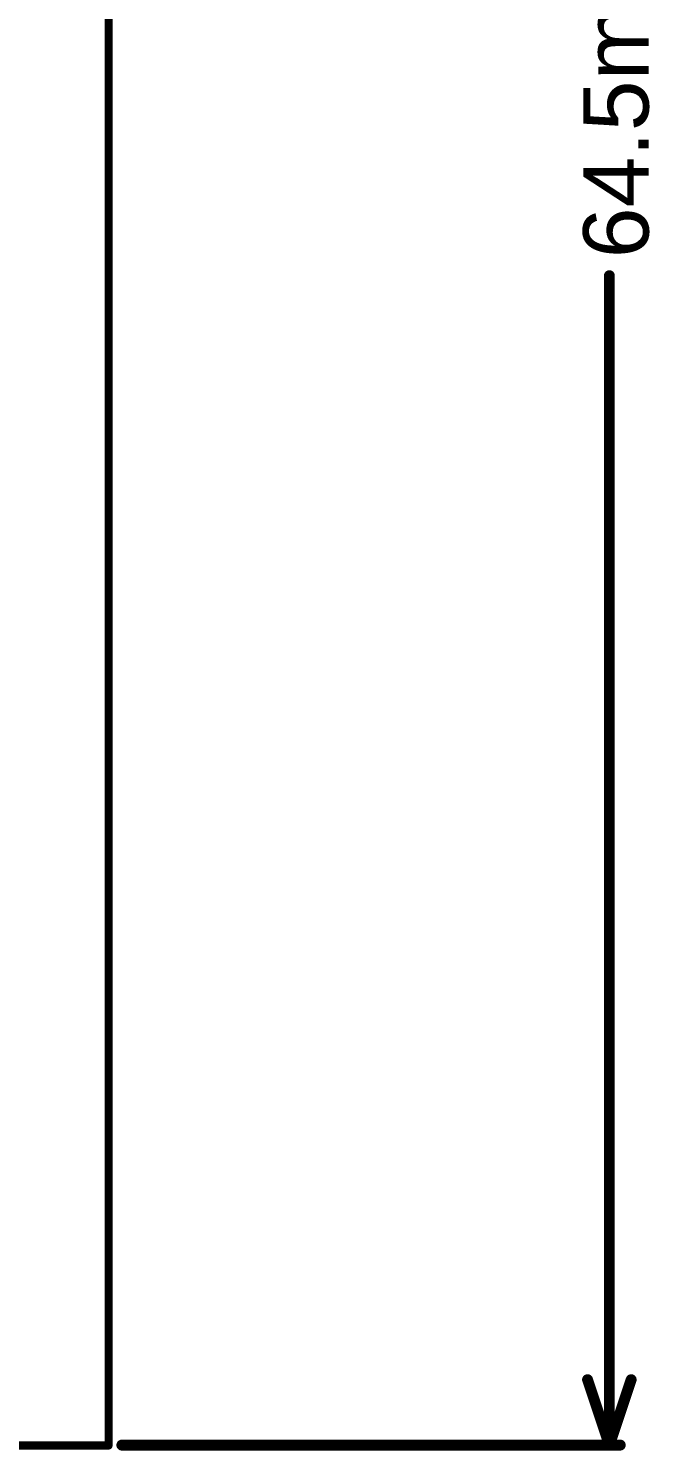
# Model space of a CAD drawing. Header units: inches. Extents: x 0 to 11.3, y 0 to 5.5.
# Drawn here: x 4.247 to 4.817, y 0.005 to 1.31 of the extents above; entities that cross this region are included whole.
import ezdxf

# ---------------------------------------------------------------- set-up
doc = ezdxf.new("R2010")
doc.units = ezdxf.units.IN
doc.header["$MEASUREMENT"] = 0
doc.layers.add('Board Outline', color=216, linetype='Continuous')
doc.layers.add('Dimension', color=6, linetype='Continuous')
doc.styles.add('Arial', font='', dxfattribs={"height": 0.2})
doc.styles.get('Arial').set_extended_font_data('Arial')

msp = doc.modelspace()

# ---------------------------------------------------------------- linework, layer by layer
at = {"layer": 'Board Outline'}
for points in [[(4.3209, 0.0098, 0.0075, 0.0075, 0), (4.3209, 2.5492, 0.0075, 0.0075, 0)], [(0.0098, 0.0098, 0.0075, 0.0075, 0), (4.3209, 0.0098, 0.0075, 0.0075, 0)], [(0.0102, 0.0102, 0.005, 0.005, 0), (4.3205, 0.0102, 0.005, 0.005, 0)]]:
    msp.add_lwpolyline(points, format="xyseb", dxfattribs=at)
for points in [[(4.319, 0.0098, 0.00375, 0.00375, 1), (4.3227, 0.0098, 0.00375, 0.00375, 1)], [(4.319, 0.0098, 0.00375, 0.00375, 1), (4.3227, 0.0098, 0.00375, 0.00375, 1)], [(4.3193, 0.0102, 0.0025, 0.0025, 1), (4.3218, 0.0102, 0.0025, 0.0025, 1)]]:
    msp.add_lwpolyline(points, format="xyseb", close=True, dxfattribs=at)
at = {"layer": 'Dimension'}
for points in [[(4.78, 0.0102, 0.01, 0.01, 0), (4.78, 1.0828, 0.01, 0.01, 0)], [(4.76, 0.0702, 0.01, 0.01, 0), (4.78, 0.0102, 0.01, 0.01, 0)], [(4.78, 0.0102, 0.01, 0.01, 0), (4.8, 0.0702, 0.01, 0.01, 0)], [(4.333, 0.0102, 0.01, 0.01, 0), (4.79, 0.0102, 0.01, 0.01, 0)]]:
    msp.add_lwpolyline(points, format="xyseb", dxfattribs=at)
for points in [[(4.7775, 1.0828, 0.005, 0.005, 1), (4.7825, 1.0828, 0.005, 0.005, 1)], [(4.7575, 0.0702, 0.005, 0.005, 1), (4.7625, 0.0702, 0.005, 0.005, 1)], [(4.7975, 0.0702, 0.005, 0.005, 1), (4.8025, 0.0702, 0.005, 0.005, 1)], [(4.3305, 0.0102, 0.005, 0.005, 1), (4.3355, 0.0102, 0.005, 0.005, 1)], [(4.7775, 0.0102, 0.005, 0.005, 1), (4.7825, 0.0102, 0.005, 0.005, 1)], [(4.7775, 0.0102, 0.005, 0.005, 1), (4.7825, 0.0102, 0.005, 0.005, 1)], [(4.7775, 0.0102, 0.005, 0.005, 1), (4.7825, 0.0102, 0.005, 0.005, 1)], [(4.7875, 0.0102, 0.005, 0.005, 1), (4.7925, 0.0102, 0.005, 0.005, 1)]]:
    msp.add_lwpolyline(points, format="xyseb", close=True, dxfattribs=at)

# ---------------------------------------------------------------- texts
at = {"layer": 'Dimension', "style": 'Arial'}
msp.add_text('64.5mm', height=0.06, rotation=90, dxfattribs=at).set_placement((4.816, 1.0988))

doc.saveas('drawing.dxf')
